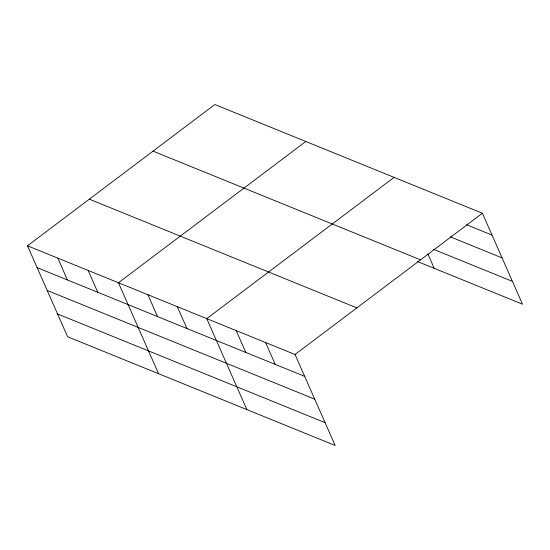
<?xml version="1.0" encoding="UTF-8"?>
<svg xmlns="http://www.w3.org/2000/svg" width="550" height="550" viewBox="0 0 550 550"><rect width="100%" height="100%" fill="white"/><g stroke="black" fill="none" stroke-linecap="round" stroke-linejoin="round"><path stroke-width="0.82" d="M27.5 245.802L295.034 354.502L335.156 445.466L67.616 336.758L27.5 245.802L214.844 104.534L482.384 213.242L522.5 304.198L417.512 261.539M305.807 141.494L118.463 282.762L158.579 373.718M394.096 177.368L206.752 318.636L246.867 409.592M295.034 354.502L482.384 213.242M466.565 224.744L492.016 235.091M450.374 236.892L502.074 257.895M433.696 249.397L512.442 281.394M153.024 151.154L420.558 259.854M89.327 199.183L356.861 307.89M37.139 267.651L304.673 376.351M47.197 290.455L314.731 399.163M57.557 313.954L325.098 422.661M427.845 253.88L434.211 268.324M265.609 342.547L275.241 364.396M236.177 330.591L245.816 352.44M177.32 306.673L186.959 328.522M147.888 294.718L157.527 316.566M88.144 270.442L97.776 292.291M57.819 258.122L67.458 279.971"/></g></svg>
